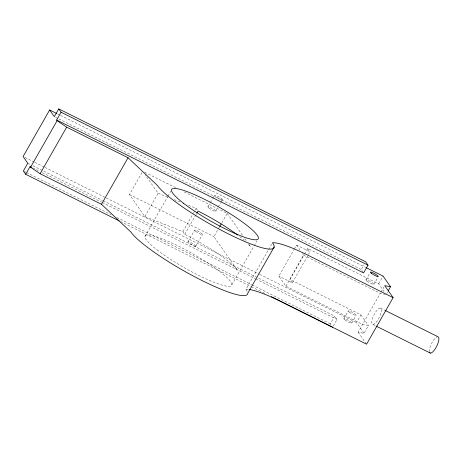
<?xml version="1.0" encoding="UTF-8"?>
<svg xmlns="http://www.w3.org/2000/svg" width="462" height="462" viewBox="0 0 462 462"><rect width="100%" height="100%" fill="white"/><g stroke="black" fill="none" stroke-linecap="round" stroke-linejoin="round"><path stroke-width="0.35" stroke-dasharray="2.31 1.73" d="M142.036 172.511L129.458 194.56L144.843 216.591L182.894 231.635L184.76 234.309A49.827 8.137 29.7 0 1 237.277 270.074L213.935 236.642L217.925 229.631M144.843 216.591L158.114 193.318L145.16 174.763M144.941 236.532L167.596 196.812M167.954 196.194L170.784 191.228M182.894 231.635L193.024 213.877M193.37 213.265L194.768 210.811M195.12 210.198L196.165 208.362L186.821 204.666M184.76 234.309L195.588 215.327M195.94 214.715L196.639 213.484M187.976 241.782L194.612 230.145M207.888 206.872L209.985 203.193M210.337 202.581L212.433 198.908M212.78 198.296L214.524 195.235M195.871 246.165L202.512 234.529M215.783 211.255L217.879 207.582M218.231 206.97L220.674 202.679M221.027 202.067L222.424 199.619M218.283 229.008L219.352 227.131M221.852 222.753L227.206 213.369L182.715 191.204M231.86 284.806L253.805 246.327M254.158 245.703L256.993 240.737M247.158 291.401A67.897 11.088 29.7 0 0 245.951 289.339L268.255 250.242M268.607 249.619L272.147 243.41M385.458 294.392L380.295 293.376L358.171 332.161L363.981 333.31L368.405 325.554L362.601 324.405L285.863 286.18L278.863 276.149L294.08 249.463M294.438 248.839L296.564 245.12L309.99 251.807L292.29 282.836L278.863 276.149M285.863 286.18L303.563 255.145L302.327 253.378M292.29 282.836L289.957 279.493L304.117 254.672M304.47 254.048L307.657 248.464L378.632 283.824L384.534 292.273M331.058 324.982L330.278 323.868L334.707 316.112L256.681 277.24M363.201 272.349L361.255 269.565L363.975 264.79M333.293 326.016L337.041 319.456L334.707 316.112M343.855 318.699L348.279 310.943M365.979 279.908L369.721 273.348M351.749 323.082L356.173 315.327M373.873 284.292L377.616 277.731M363.981 333.31L356.508 322.615L360.938 314.853L289.957 279.493M378.632 283.824L383.062 276.068M380.977 292.18L384.043 286.81M386.786 293.33L387.468 292.134M158.114 193.318L168.128 197.28M174.139 199.653L180.815 202.292M57.386 113.825L59.968 115.113M60.614 115.431L365.65 267.394M55.607 117.302L58.189 118.584M58.83 118.907L361.255 269.565M144.67 172.251L175.618 187.67M303.563 255.145L380.295 293.376M380.376 308.062L384.852 310.291M129.458 194.56L213.935 236.642M372.794 324.428L375.352 325.704M25.035 157.478L34.061 161.977M34.708 162.301L44.381 167.117M45.028 167.44L105.648 197.638M106.289 197.961L259.13 274.099M259.777 274.422L356.508 322.615M27.766 163.202L30.348 164.489M32.929 165.771L102.57 200.468M103.211 200.791L256.035 276.923M32.681 167.833L39.772 171.367M42.354 172.649L101.68 202.206M102.321 202.523L255.145 278.655M255.792 278.979L337.041 319.456M23.989 171.281L25.924 172.245M26.565 172.569L111.042 214.651M116.846 217.538L251.611 284.679M252.258 285.002L330.278 323.868M120.466 221.523L250.722 286.417M251.368 286.735L262.329 292.198M262.976 292.521L264.905 293.48M360.938 314.853L368.405 325.554M307.657 248.464L309.99 251.807M358.171 332.161L366.574 344.196M296.564 245.12L299.855 249.838M227.206 213.369L242.769 235.655M244.814 238.588L246.864 241.522M248.914 244.456L250.548 246.8A49.827 8.137 29.7 0 0 248.614 244.444M196.165 208.362L197.286 209.967M239.749 236.619A49.827 8.137 29.7 0 1 244.167 240.217M245.951 289.339A57.773 9.436 29.7 0 1 249.157 289.478M429.377 351.715A9.055 2.905 -63.5 0 1 431.704 343.278A9.055 2.905 -63.5 0 1 437.035 336.862M222.262 199.751L221.847 199.723A4.528 0.739 29.7 0 1 216.424 197.02L215.621 196.442A4.528 0.739 29.7 0 1 217.538 196.09A4.528 0.739 29.7 0 1 222.262 199.751M195.715 246.298L195.299 246.269A4.528 0.739 29.7 0 1 189.87 243.566L189.068 242.989A4.528 0.739 29.7 0 1 190.991 242.637A4.528 0.739 29.7 0 1 195.715 246.298M156.965 249.809A49.827 8.137 29.7 0 0 230.116 286.249A49.827 8.137 29.7 0 0 178.124 245.946A49.827 8.137 29.7 0 0 156.965 249.809M367.071 281.115A4.528 0.739 29.7 0 0 373.718 284.425A4.528 0.739 29.7 0 0 368.994 280.763A4.528 0.739 29.7 0 0 367.071 281.115M195.709 231.352A4.528 0.739 29.7 0 0 202.35 234.661A4.528 0.739 29.7 0 0 197.626 231A4.528 0.739 29.7 0 0 195.709 231.352M349.37 312.145A4.528 0.739 29.7 0 0 356.017 315.459A4.528 0.739 29.7 0 0 351.293 311.798A4.528 0.739 29.7 0 0 349.37 312.145M344.947 319.906A4.528 0.739 29.7 0 0 351.588 323.215A4.528 0.739 29.7 0 0 346.87 319.554A4.528 0.739 29.7 0 0 344.947 319.906M208.98 208.079A4.528 0.739 29.7 0 0 215.627 211.388A4.528 0.739 29.7 0 0 210.903 207.727A4.528 0.739 29.7 0 0 208.98 208.079M375.987 322.441A9.055 2.905 -63.5 0 0 381.011 308.489A9.055 2.905 -63.5 0 0 372.753 317.81A9.055 2.905 -63.5 0 0 375.987 322.441"/><path stroke-width="0.69" d="M56.745 113.508L49.648 109.973L23.1 156.52L27.766 163.202L23.343 170.963L25.676 174.307L119.179 220.882M58.743 108.899L61.076 112.243L56.653 119.999L363.588 272.909L368.012 265.148L365.679 261.81L58.743 108.899L54.32 116.655L49.648 109.973M25.676 174.307L30.105 166.545L31.393 167.192M274.162 247.008L247.615 293.555A67.897 11.088 29.7 0 1 194.773 276.813A67.897 11.088 29.7 0 1 130.85 231.999L101.496 204.296L40.113 173.712L30.567 167.215L57.121 120.669L56.653 119.999M40.113 173.712L66.661 127.165L57.121 120.669M101.496 204.296L128.049 157.75L66.661 127.165M196.985 212.872L198.036 211.036A49.827 8.137 29.7 0 1 237.728 235.083M219.71 226.507L221.136 224.001M388.144 290.945L390.529 286.763L383.062 276.068L366.291 267.712M390.529 286.763L384.725 285.614L393.127 297.649L366.574 344.196L280.249 301.195A57.773 9.436 29.7 0 0 249.157 289.478M61.076 112.243L368.012 265.148M393.127 297.649L306.803 254.649A57.773 9.436 29.7 0 0 272.499 242.793A67.897 11.088 29.7 0 1 228.956 234.182A67.897 11.088 29.7 0 1 157.398 185.453L128.049 157.75M385.493 310.608L437.924 336.729A9.055 2.905 -63.5 0 1 436.561 346.552A9.055 2.905 -63.5 0 1 429.712 352.673M375.987 326.022L430.341 353.101M271.356 296.696L332.617 327.212M30.105 166.545L30.567 167.215M183.512 203.263A49.827 8.137 29.7 0 0 256.67 239.703A49.827 8.137 29.7 0 0 204.672 199.399A49.827 8.137 29.7 0 0 183.512 203.263M371.494 273.36A4.528 0.739 29.7 0 0 378.141 276.669A4.528 0.739 29.7 0 0 373.417 273.007A4.528 0.739 29.7 0 0 371.494 273.36"/></g></svg>
